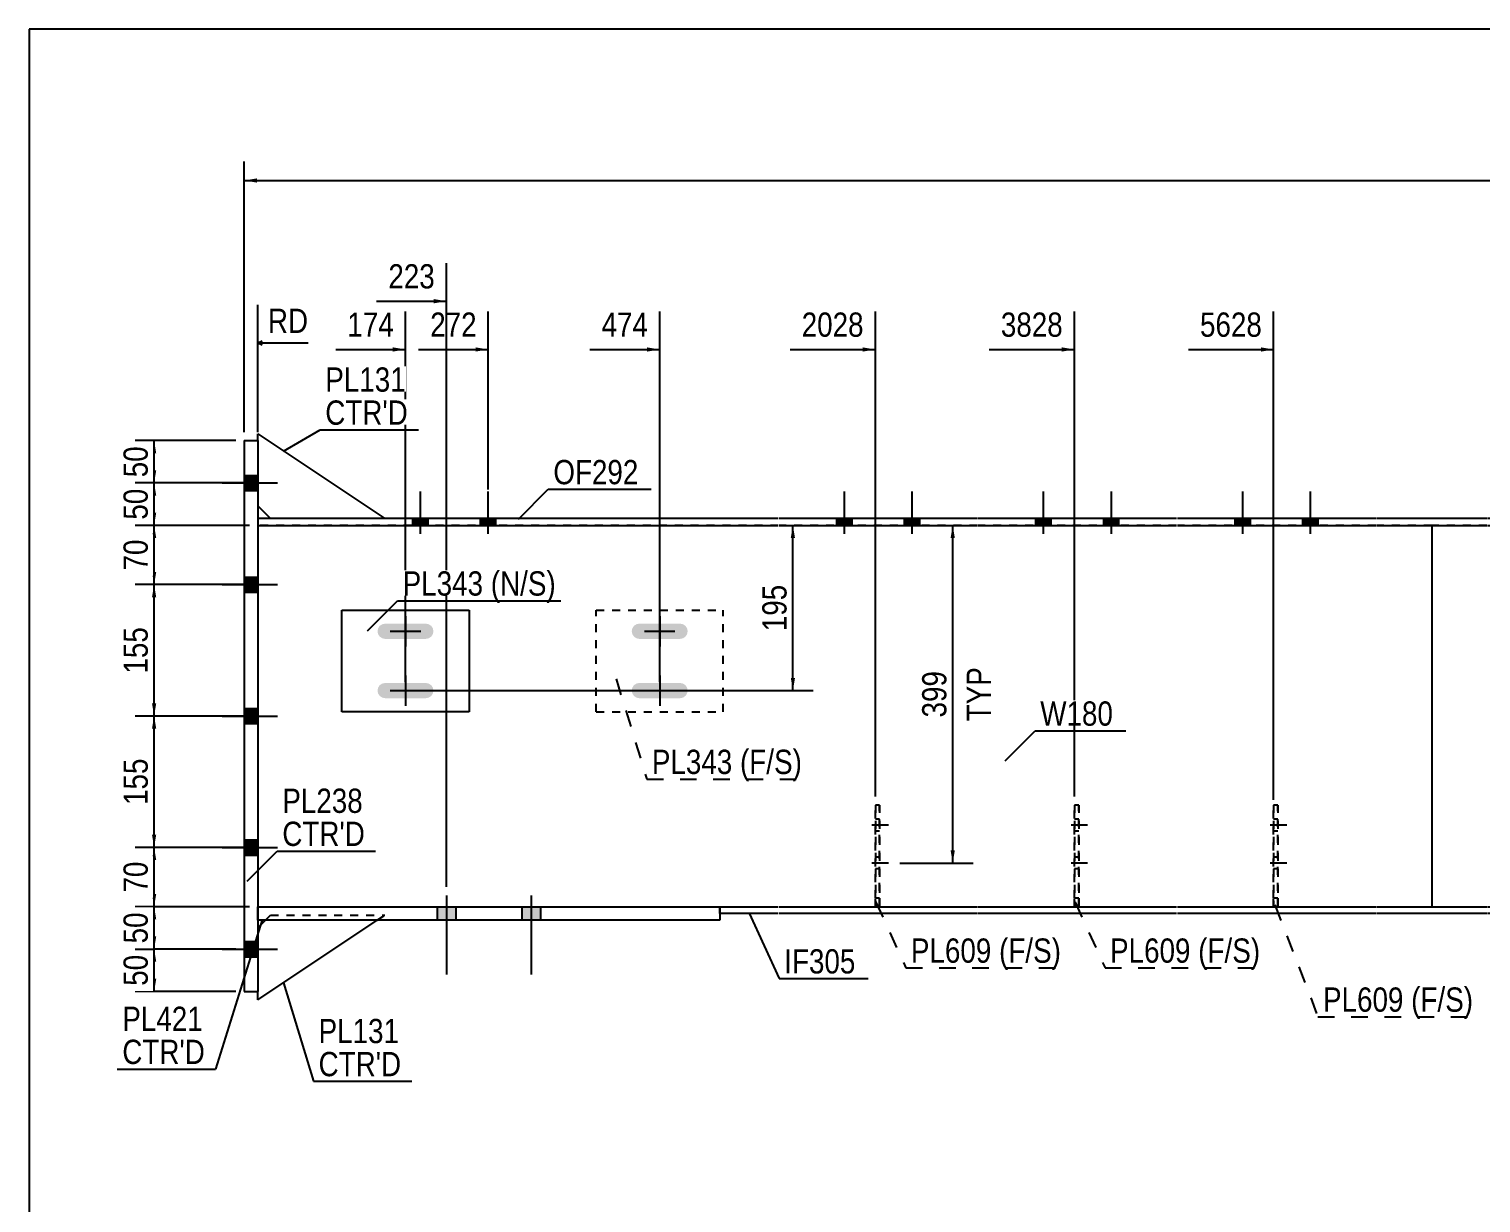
# Model space of a CAD drawing. Header units: millimetres. Extents: x 2 to 405, y 5 to 282.
# Drawn here: x 5 to 176.3, y 143.5 to 282 of the extents above; entities that cross this region are included whole.
import ezdxf

# ---------------------------------------------------------------- set-up
doc = ezdxf.new("R2010")
doc.units = ezdxf.units.MM
doc.linetypes.add('DXK_LINE_DOT1', pattern=[1.8814, 0.9407, -0.9407])
doc.linetypes.add('DXK_LINE_DOT2', pattern=[3.9198, 1.9599, -1.9599])
doc.styles.add('Arial Narrow', font='ARIALN.TTF', dxfattribs={"height": 0.2})

# ---------------------------------------------------------------- blocks, each defined once
blk = doc.blocks.new('Unknown-624480948-5281')
at = {"color": 5, "linetype": 'Continuous'}
for p, q in [((405, 282), (5, 282)), ((5, 282), (5, 5))]:
    blk.add_line(p, q, dxfattribs=at)
blk = doc.blocks.new('Part-624480948-3431 - 3414')
at = {"color": 7, "linetype": 'DXK_LINE_DOT1'}
for p, q in [((93.42, 223.44), (32, 223.44)), ((32, 223.44), (32, 178.44)), ((116.92, 223.44), (93.52, 223.44)), ((140.42, 223.44), (117.02, 223.44)), ((163.92, 223.44), (140.52, 223.44)), ((170.52, 223.44), (164.02, 223.44)), ((170.52, 223.44), (170.52, 178.44)), ((32, 178.44), (93.42, 178.44)), ((93.52, 178.44), (116.92, 178.44)), ((117.02, 178.44), (140.42, 178.44)), ((140.52, 178.44), (163.92, 178.44)), ((164.02, 178.44), (170.52, 178.44))]:
    blk.add_line(p, q, dxfattribs=at)
at = {"color": 2, "linetype": 'Continuous'}
blk.add_line((32.01, 178.44), (32, 178.44), dxfattribs=at)
blk = doc.blocks.new('Part-624480948-3433 - 3414')
at = {"color": 2, "linetype": 'Continuous'}
for p, q in [((86.51, 178.44), (93.42, 178.44)), ((93.52, 178.44), (116.92, 178.44)), ((117.02, 178.44), (140.42, 178.44)), ((140.52, 178.44), (163.92, 178.44)), ((164.02, 178.44), (177.02, 178.44)), ((177.12, 178.44), (186.78, 178.44)), ((93.42, 177.64), (86.51, 177.64)), ((116.92, 177.64), (93.52, 177.64)), ((140.42, 177.64), (117.02, 177.64)), ((163.92, 177.64), (140.52, 177.64)), ((177.02, 177.64), (164.02, 177.64)), ((186.78, 177.64), (177.12, 177.64))]:
    blk.add_line(p, q, dxfattribs=at)
at = {"color": 7, "linetype": 'DXK_LINE_DOT1'}
for p, q in [((86.51, 177.64), (86.51, 178.44)), ((186.78, 177.64), (186.78, 178.44))]:
    blk.add_line(p, q, dxfattribs=at)
blk = doc.blocks.new('Part-624480948-3436 - 3414')
at = {"color": 2, "linetype": 'Continuous'}
for p, q in [((93.42, 224.24), (32, 224.24)), ((32, 223.44), (93.42, 223.44)), ((116.92, 224.24), (93.52, 224.24)), ((93.52, 223.44), (116.92, 223.44)), ((140.42, 224.24), (117.02, 224.24)), ((117.02, 223.44), (140.42, 223.44)), ((163.92, 224.24), (140.52, 224.24)), ((140.52, 223.44), (163.92, 223.44)), ((177.02, 224.24), (164.02, 224.24)), ((164.02, 223.44), (177.02, 223.44)), ((193.97, 224.24), (177.12, 224.24)), ((177.12, 223.44), (193.97, 223.44)), ((193.97, 224.24), (193.97, 223.44))]:
    blk.add_line(p, q, dxfattribs=at)
at = {"color": 7, "linetype": 'DXK_LINE_DOT1'}
blk.add_line((32, 224.24), (32, 223.44), dxfattribs=at)
blk = doc.blocks.new('Bolt-624480948-7815 - 3414')
at = {"linetype": 'Continuous'}
for points in [[(50.29, 223.44), (52.09, 223.44), (52.09, 224.24), (50.29, 224.24)], [(50.29, 223.44), (52.09, 223.44), (52.09, 224.24), (50.29, 224.24)], [(58.29, 223.44), (60.09, 223.44), (60.09, 224.24), (58.29, 224.24)], [(58.29, 223.44), (60.09, 223.44), (60.09, 224.24), (58.29, 224.24)]]:
    blk.add_hatch(color=3, dxfattribs=at).paths.add_polyline_path(points)
at = {"color": 3, "linetype": 'Continuous'}
for p, q in [((51.19, 222.44), (51.19, 227.44)), ((51.19, 222.44), (51.19, 227.44)), ((59.19, 222.44), (59.19, 227.44)), ((59.19, 222.44), (59.19, 227.44)), ((50.29, 223.44), (50.29, 224.24)), ((50.29, 223.44), (50.29, 224.24)), ((52.09, 223.44), (52.09, 224.24)), ((52.09, 223.44), (52.09, 224.24)), ((58.29, 223.44), (58.29, 224.24)), ((58.29, 223.44), (58.29, 224.24)), ((60.09, 223.44), (60.09, 224.24)), ((60.09, 223.44), (60.09, 224.24))]:
    blk.add_line(p, q, dxfattribs=at)
blk = doc.blocks.new('Part-624480948-3442 - 3414')
at = {"color": 2, "linetype": 'Continuous'}
for p, q in [((30.4, 233.44), (32, 233.44)), ((30.4, 233.44), (30.4, 168.44)), ((32, 233.44), (32, 168.44)), ((30.4, 168.44), (32, 168.44))]:
    blk.add_line(p, q, dxfattribs=at)
blk = doc.blocks.new('Part-624480948-3445 - 3414')
at = {"color": 2, "linetype": 'Continuous'}
for p, q in [((32, 233.44), (32, 234.24)), ((32, 234.24), (47, 224.24)), ((32, 225.74), (33.5, 224.24))]:
    blk.add_line(p, q, dxfattribs=at)
at = {"color": 7, "linetype": 'DXK_LINE_DOT1'}
for p, q in [((32, 233.44), (32, 225.74)), ((47, 224.24), (33.5, 224.24))]:
    blk.add_line(p, q, dxfattribs=at)
blk = doc.blocks.new('Part-624480948-3447 - 3414')
at = {"color": 2, "linetype": 'Continuous'}
for p, q in [((32, 167.44), (46.1, 176.84)), ((32.9, 176.84), (32, 175.94)), ((32, 167.44), (32, 168.44))]:
    blk.add_line(p, q, dxfattribs=at)
at = {"color": 7, "linetype": 'DXK_LINE_DOT1'}
for p, q in [((32.9, 176.84), (33.5, 177.44)), ((33.5, 177.44), (47, 177.44)), ((46.1, 176.84), (47, 177.44)), ((32, 175.94), (32, 168.44))]:
    blk.add_line(p, q, dxfattribs=at)
blk = doc.blocks.new('Part-624480948-3450 - 3414')
at = {"color": 2, "linetype": 'Continuous'}
for p, q in [((32.01, 176.84), (32.01, 178.44)), ((32.01, 178.44), (86.51, 178.44)), ((86.51, 178.44), (86.51, 176.84)), ((86.51, 176.84), (32.01, 176.84))]:
    blk.add_line(p, q, dxfattribs=at)
blk = doc.blocks.new('Part-624480948-3451 - 3414')
at = {"color": 7, "linetype": 'DXK_LINE_DOT1'}
for p, q in [((71.92, 201.44), (71.92, 213.44)), ((71.92, 213.44), (86.92, 213.44)), ((86.92, 201.44), (86.92, 213.44)), ((71.92, 201.44), (86.92, 201.44))]:
    blk.add_line(p, q, dxfattribs=at)
blk = doc.blocks.new('Part-624480948-3453 - 3414')
at = {"color": 2, "linetype": 'Continuous'}
for p, q in [((41.92, 213.44), (56.92, 213.44)), ((41.92, 201.44), (41.92, 213.44)), ((56.92, 213.44), (56.92, 201.44)), ((56.92, 201.44), (41.92, 201.44))]:
    blk.add_line(p, q, dxfattribs=at)
blk = doc.blocks.new('Part-624480948-3456 - 3414')
at = {"color": 2, "linetype": 'Continuous'}
blk.add_line((170.52, 223.44), (170.52, 178.44), dxfattribs=at)
at = {"color": 7, "linetype": 'DXK_LINE_DOT1'}
for p, q in [((177.02, 223.44), (170.52, 223.44)), ((170.52, 178.44), (177.02, 178.44))]:
    blk.add_line(p, q, dxfattribs=at)
blk = doc.blocks.new('Bolt-624480948-3457 - 3414')
at = {"linetype": 'Continuous'}
for points in [[(82.65, 210.6), (82.72, 210.94), (82.65, 211.29), (82.46, 211.58), (82.17, 211.77), (81.82, 211.84), (77.02, 211.84), (76.68, 211.77), (76.38, 211.58), (76.19, 211.29), (76.12, 210.94), (76.19, 210.6), (76.38, 210.31), (76.68, 210.11), (77.02, 210.04), (81.82, 210.04), (82.17, 210.11), (82.46, 210.31)], [(82.65, 203.6), (82.72, 203.94), (82.65, 204.29), (82.46, 204.58), (82.17, 204.77), (81.82, 204.84), (77.02, 204.84), (76.68, 204.77), (76.38, 204.58), (76.19, 204.29), (76.12, 203.94), (76.19, 203.6), (76.38, 203.31), (76.68, 203.11), (77.02, 203.04), (81.82, 203.04), (82.17, 203.11), (82.46, 203.31)]]:
    blk.add_hatch(color=3, dxfattribs=at).paths.add_polyline_path(points)
at = {"color": 3, "linetype": 'Continuous'}
for p, q in [((79.42, 212.74), (79.42, 209.14)), ((77.62, 210.94), (81.22, 210.94)), ((79.42, 205.74), (79.42, 202.14)), ((77.62, 203.94), (81.22, 203.94))]:
    blk.add_line(p, q, dxfattribs=at)
blk = doc.blocks.new('Bolt-624480948-3459 - 3414')
at = {"linetype": 'Continuous'}
for points in [[(52.65, 210.6), (52.72, 210.94), (52.65, 211.29), (52.46, 211.58), (52.16, 211.77), (51.82, 211.84), (47.02, 211.84), (46.68, 211.77), (46.38, 211.58), (46.19, 211.29), (46.12, 210.94), (46.19, 210.6), (46.38, 210.31), (46.68, 210.11), (47.02, 210.04), (51.82, 210.04), (52.16, 210.11), (52.46, 210.31)], [(52.65, 203.6), (52.72, 203.94), (52.65, 204.29), (52.46, 204.58), (52.16, 204.77), (51.82, 204.84), (47.02, 204.84), (46.68, 204.77), (46.38, 204.58), (46.19, 204.29), (46.12, 203.94), (46.19, 203.6), (46.38, 203.31), (46.68, 203.11), (47.02, 203.04), (51.82, 203.04), (52.16, 203.11), (52.46, 203.31)]]:
    blk.add_hatch(color=3, dxfattribs=at).paths.add_polyline_path(points)
at = {"color": 3, "linetype": 'Continuous'}
for p, q in [((49.42, 212.74), (49.42, 209.14)), ((47.62, 210.94), (51.22, 210.94)), ((49.42, 205.74), (49.42, 202.14)), ((47.62, 203.94), (51.22, 203.94))]:
    blk.add_line(p, q, dxfattribs=at)
blk = doc.blocks.new('Bolt-624480948-3481 - 3414')
at = {"linetype": 'Continuous'}
for points in [[(30.4, 229.34), (30.4, 227.54), (32, 227.54), (32, 229.34)], [(30.4, 229.34), (30.4, 227.54), (32, 227.54), (32, 229.34)], [(30.4, 217.34), (30.4, 215.54), (32, 215.54), (32, 217.34)], [(30.4, 217.34), (30.4, 215.54), (32, 215.54), (32, 217.34)], [(30.4, 201.84), (30.4, 200.04), (32, 200.04), (32, 201.84)], [(30.4, 201.84), (30.4, 200.04), (32, 200.04), (32, 201.84)], [(30.4, 186.34), (30.4, 184.54), (32, 184.54), (32, 186.34)], [(30.4, 186.34), (30.4, 184.54), (32, 184.54), (32, 186.34)], [(30.4, 174.34), (30.4, 172.54), (32, 172.54), (32, 174.34)], [(30.4, 174.34), (30.4, 172.54), (32, 172.54), (32, 174.34)]]:
    blk.add_hatch(color=3, dxfattribs=at).paths.add_polyline_path(points)
at = {"color": 3, "linetype": 'Continuous'}
for p, q in [((27.8, 228.44), (34.3, 228.44)), ((27.8, 228.44), (34.3, 228.44)), ((30.4, 229.34), (32, 229.34)), ((30.4, 229.34), (32, 229.34)), ((30.4, 227.54), (32, 227.54)), ((30.4, 227.54), (32, 227.54)), ((27.8, 216.44), (34.3, 216.44)), ((27.8, 216.44), (34.3, 216.44)), ((30.4, 217.34), (32, 217.34)), ((30.4, 217.34), (32, 217.34)), ((30.4, 215.54), (32, 215.54)), ((30.4, 215.54), (32, 215.54)), ((27.8, 200.94), (34.3, 200.94)), ((27.8, 200.94), (34.3, 200.94)), ((30.4, 201.84), (32, 201.84)), ((30.4, 201.84), (32, 201.84)), ((30.4, 200.04), (32, 200.04)), ((30.4, 200.04), (32, 200.04)), ((27.8, 185.44), (34.3, 185.44)), ((27.8, 185.44), (34.3, 185.44)), ((30.4, 186.34), (32, 186.34)), ((30.4, 186.34), (32, 186.34)), ((30.4, 184.54), (32, 184.54)), ((30.4, 184.54), (32, 184.54)), ((27.8, 173.44), (34.3, 173.44)), ((27.8, 173.44), (34.3, 173.44)), ((30.4, 174.34), (32, 174.34)), ((30.4, 174.34), (32, 174.34)), ((30.4, 172.54), (32, 172.54)), ((30.4, 172.54), (32, 172.54))]:
    blk.add_line(p, q, dxfattribs=at)
blk = doc.blocks.new('Part-624480948-7804 - 3414')
at = {"color": 7, "linetype": 'DXK_LINE_DOT1'}
for p, q in [((128.87, 190.44), (128.37, 190.44)), ((128.37, 190.44), (128.37, 178.44)), ((128.87, 190.44), (128.37, 190.44)), ((128.37, 190.44), (128.37, 190.44)), ((128.37, 179.44), (128.37, 190.44)), ((128.87, 178.44), (128.87, 190.44)), ((128.87, 190.44), (128.87, 190.44)), ((128.87, 190.44), (128.87, 179.44)), ((128.87, 179.44), (128.37, 179.44)), ((128.37, 178.44), (128.37, 179.44)), ((128.87, 178.44), (128.37, 178.44)), ((128.87, 178.44), (128.37, 178.44)), ((128.37, 178.44), (128.37, 178.44)), ((128.87, 179.44), (128.87, 178.44)), ((128.87, 178.44), (128.87, 178.44))]:
    blk.add_line(p, q, dxfattribs=at)
blk = doc.blocks.new('Bolt-624480948-3485 - 3414')
at = {"linetype": 'Continuous'}
for points in [[(55.36, 178.44), (53.16, 178.44), (53.16, 176.84), (55.36, 176.84)], [(55.36, 178.44), (53.16, 178.44), (53.16, 176.84), (55.36, 176.84)], [(55.36, 178.44), (53.16, 178.44), (53.16, 176.84), (55.36, 176.84)], [(55.36, 178.44), (53.16, 178.44), (53.16, 176.84), (55.36, 176.84)], [(65.36, 178.44), (63.16, 178.44), (63.16, 176.84), (65.36, 176.84)], [(65.36, 178.44), (63.16, 178.44), (63.16, 176.84), (65.36, 176.84)], [(65.36, 178.44), (63.16, 178.44), (63.16, 176.84), (65.36, 176.84)], [(65.36, 178.44), (63.16, 178.44), (63.16, 176.84), (65.36, 176.84)]]:
    blk.add_hatch(color=3, dxfattribs=at).paths.add_polyline_path(points)
at = {"color": 3, "linetype": 'Continuous'}
for p, q in [((53.16, 178.44), (53.16, 176.84)), ((53.16, 178.44), (53.16, 176.84)), ((53.16, 178.44), (53.16, 176.84)), ((53.16, 178.44), (53.16, 176.84)), ((54.26, 179.78), (54.26, 170.44)), ((54.26, 179.78), (54.26, 170.44)), ((54.26, 179.78), (54.26, 170.44)), ((54.26, 179.78), (54.26, 170.44)), ((55.36, 178.44), (55.36, 176.84)), ((55.36, 178.44), (55.36, 176.84)), ((55.36, 178.44), (55.36, 176.84)), ((55.36, 178.44), (55.36, 176.84)), ((63.16, 178.44), (63.16, 176.84)), ((63.16, 178.44), (63.16, 176.84)), ((63.16, 178.44), (63.16, 176.84)), ((63.16, 178.44), (63.16, 176.84)), ((64.26, 179.78), (64.26, 170.44)), ((64.26, 179.78), (64.26, 170.44)), ((64.26, 179.78), (64.26, 170.44)), ((64.26, 179.78), (64.26, 170.44)), ((65.36, 178.44), (65.36, 176.84)), ((65.36, 178.44), (65.36, 176.84)), ((65.36, 178.44), (65.36, 176.84)), ((65.36, 178.44), (65.36, 176.84))]:
    blk.add_line(p, q, dxfattribs=at)
blk = doc.blocks.new('Part-624480948-7806 - 3414')
at = {"color": 7, "linetype": 'DXK_LINE_DOT1'}
for p, q in [((105.37, 190.44), (104.87, 190.44)), ((104.87, 190.44), (104.87, 178.44)), ((105.37, 190.44), (104.87, 190.44)), ((104.87, 190.44), (104.87, 190.44)), ((104.87, 179.44), (104.87, 190.44)), ((105.37, 178.44), (105.37, 190.44)), ((105.37, 190.44), (105.37, 190.44)), ((105.37, 190.44), (105.37, 179.44)), ((105.37, 179.44), (104.87, 179.44)), ((104.87, 178.44), (104.87, 179.44)), ((105.37, 178.44), (104.87, 178.44)), ((105.37, 178.44), (104.87, 178.44)), ((104.87, 178.44), (104.87, 178.44)), ((105.37, 179.44), (105.37, 178.44)), ((105.37, 178.44), (105.37, 178.44))]:
    blk.add_line(p, q, dxfattribs=at)
blk = doc.blocks.new('Part-624480948-7801 - 3414')
at = {"color": 7, "linetype": 'DXK_LINE_DOT1'}
for p, q in [((152.37, 190.44), (151.87, 190.44)), ((151.87, 190.44), (151.87, 178.44)), ((152.37, 190.44), (151.87, 190.44)), ((151.87, 190.44), (151.87, 190.44)), ((151.87, 179.44), (151.87, 190.44)), ((152.37, 178.44), (152.37, 190.44)), ((152.37, 190.44), (152.37, 190.44)), ((152.37, 190.44), (152.37, 179.44)), ((152.37, 179.44), (151.87, 179.44)), ((151.87, 178.44), (151.87, 179.44)), ((152.37, 178.44), (151.87, 178.44)), ((152.37, 178.44), (151.87, 178.44)), ((151.87, 178.44), (151.87, 178.44)), ((152.37, 179.44), (152.37, 178.44)), ((152.37, 178.44), (152.37, 178.44))]:
    blk.add_line(p, q, dxfattribs=at)
blk = doc.blocks.new('Bolt-624480948-7814 - 3414')
at = {"linetype": 'Continuous'}
for points in [[(147.32, 223.44), (149.12, 223.44), (149.12, 224.24), (147.32, 224.24)], [(147.32, 223.44), (149.12, 223.44), (149.12, 224.24), (147.32, 224.24)], [(155.32, 223.44), (157.12, 223.44), (157.12, 224.24), (155.32, 224.24)], [(155.32, 223.44), (157.12, 223.44), (157.12, 224.24), (155.32, 224.24)]]:
    blk.add_hatch(color=3, dxfattribs=at).paths.add_polyline_path(points)
at = {"color": 3, "linetype": 'Continuous'}
for p, q in [((148.22, 222.44), (148.22, 227.44)), ((148.22, 222.44), (148.22, 227.44)), ((156.22, 222.44), (156.22, 227.44)), ((156.22, 222.44), (156.22, 227.44)), ((147.32, 223.44), (147.32, 224.24)), ((147.32, 223.44), (147.32, 224.24)), ((149.12, 223.44), (149.12, 224.24)), ((149.12, 223.44), (149.12, 224.24)), ((155.32, 223.44), (155.32, 224.24)), ((155.32, 223.44), (155.32, 224.24)), ((157.12, 223.44), (157.12, 224.24)), ((157.12, 223.44), (157.12, 224.24))]:
    blk.add_line(p, q, dxfattribs=at)
blk = doc.blocks.new('Bolt-624480948-7816 - 3414')
at = {"linetype": 'Continuous'}
for points in [[(100.32, 223.44), (102.12, 223.44), (102.12, 224.24), (100.32, 224.24)], [(100.32, 223.44), (102.12, 223.44), (102.12, 224.24), (100.32, 224.24)], [(108.32, 223.44), (110.12, 223.44), (110.12, 224.24), (108.32, 224.24)], [(108.32, 223.44), (110.12, 223.44), (110.12, 224.24), (108.32, 224.24)]]:
    blk.add_hatch(color=3, dxfattribs=at).paths.add_polyline_path(points)
at = {"color": 3, "linetype": 'Continuous'}
for p, q in [((101.22, 222.44), (101.22, 227.44)), ((101.22, 222.44), (101.22, 227.44)), ((109.22, 222.44), (109.22, 227.44)), ((109.22, 222.44), (109.22, 227.44)), ((100.32, 223.44), (100.32, 224.24)), ((100.32, 223.44), (100.32, 224.24)), ((102.12, 223.44), (102.12, 224.24)), ((102.12, 223.44), (102.12, 224.24)), ((108.32, 223.44), (108.32, 224.24)), ((108.32, 223.44), (108.32, 224.24)), ((110.12, 223.44), (110.12, 224.24)), ((110.12, 223.44), (110.12, 224.24))]:
    blk.add_line(p, q, dxfattribs=at)
blk = doc.blocks.new('Bolt-624480948-7817 - 3414')
at = {"linetype": 'Continuous'}
for points in [[(123.82, 223.44), (125.62, 223.44), (125.62, 224.24), (123.82, 224.24)], [(123.82, 223.44), (125.62, 223.44), (125.62, 224.24), (123.82, 224.24)], [(131.82, 223.44), (133.62, 223.44), (133.62, 224.24), (131.82, 224.24)], [(131.82, 223.44), (133.62, 223.44), (133.62, 224.24), (131.82, 224.24)]]:
    blk.add_hatch(color=3, dxfattribs=at).paths.add_polyline_path(points)
at = {"color": 3, "linetype": 'Continuous'}
for p, q in [((124.72, 222.44), (124.72, 227.44)), ((124.72, 222.44), (124.72, 227.44)), ((132.72, 222.44), (132.72, 227.44)), ((132.72, 222.44), (132.72, 227.44)), ((123.82, 223.44), (123.82, 224.24)), ((123.82, 223.44), (123.82, 224.24)), ((125.62, 223.44), (125.62, 224.24)), ((125.62, 223.44), (125.62, 224.24)), ((131.82, 223.44), (131.82, 224.24)), ((131.82, 223.44), (131.82, 224.24)), ((133.62, 223.44), (133.62, 224.24)), ((133.62, 223.44), (133.62, 224.24))]:
    blk.add_line(p, q, dxfattribs=at)
blk = doc.blocks.new('Bolt-624480948-7856 - 3414')
at = {"color": 3, "linetype": 'DXK_LINE_DOT2'}
for p, q in [((153.42, 183.59), (149.62, 183.59)), ((152.37, 184.29), (151.87, 184.29)), ((152.37, 182.89), (151.87, 182.89))]:
    blk.add_line(p, q, dxfattribs=at)
blk = doc.blocks.new('Bolt-624480948-7857 - 3414')
at = {"color": 3, "linetype": 'DXK_LINE_DOT2'}
for p, q in [((152.37, 188.76), (151.87, 188.76)), ((153.42, 188.06), (149.62, 188.06)), ((152.37, 187.36), (151.87, 187.36))]:
    blk.add_line(p, q, dxfattribs=at)
blk = doc.blocks.new('Bolt-624480948-7862 - 3414')
at = {"color": 3, "linetype": 'DXK_LINE_DOT2'}
for p, q in [((129.92, 183.59), (126.12, 183.59)), ((128.87, 184.29), (128.37, 184.29)), ((128.87, 182.89), (128.37, 182.89))]:
    blk.add_line(p, q, dxfattribs=at)
blk = doc.blocks.new('Bolt-624480948-7863 - 3414')
at = {"color": 3, "linetype": 'DXK_LINE_DOT2'}
for p, q in [((128.87, 188.76), (128.37, 188.76)), ((129.92, 188.06), (126.12, 188.06)), ((128.87, 187.36), (128.37, 187.36))]:
    blk.add_line(p, q, dxfattribs=at)
blk = doc.blocks.new('Bolt-624480948-7866 - 3414')
at = {"color": 3, "linetype": 'DXK_LINE_DOT2'}
for p, q in [((106.42, 183.59), (102.62, 183.59)), ((105.37, 184.29), (104.87, 184.29)), ((105.37, 182.89), (104.87, 182.89))]:
    blk.add_line(p, q, dxfattribs=at)
blk = doc.blocks.new('Bolt-624480948-7867 - 3414')
at = {"color": 3, "linetype": 'DXK_LINE_DOT2'}
for p, q in [((105.37, 188.76), (104.87, 188.76)), ((106.42, 188.06), (102.62, 188.06)), ((105.37, 187.36), (104.87, 187.36))]:
    blk.add_line(p, q, dxfattribs=at)
blk = doc.blocks.new('StraightDimension-624480948-6539 - 3414')
at = {"linetype": 'Continuous'}
for points in [[(19.51, 214.94), (19.76, 216.44), (20.01, 214.94)], [(20.01, 202.44), (19.76, 200.94), (19.51, 202.44)]]:
    blk.add_hatch(color=7, dxfattribs=at).paths.add_polyline_path(points)
at = {"color": 7, "linetype": 'Continuous'}
for p, q in [((31.26, 216.44), (17.51, 216.44)), ((19.76, 200.94), (19.76, 216.44)), ((31.26, 200.94), (17.51, 200.94))]:
    blk.add_line(p, q, dxfattribs=at)
at = {"color": 0}
blk.add_wipeout([(19.61, 212.03), (15.41, 212.03), (15.41, 205.35), (19.61, 205.35)], dxfattribs=at)
at = {"color": 3, "style": 'Arial Narrow'}
blk.add_text('155', height=2.863, rotation=90.0002, dxfattribs=at).set_placement((19.01, 205.95))
blk = doc.blocks.new('StraightDimension-624480948-6673 - 3414')
at = {"linetype": 'Continuous'}
blk.add_hatch(color=7, dxfattribs=at).paths.add_polyline_path([(31.9, 263.88), (30.4, 264.13), (31.9, 264.38)])
at = {"color": 7, "linetype": 'Continuous'}
for p, q in [((30.4, 234.44), (30.4, 266.38)), ((30.4, 264.13), (382.74, 264.13))]:
    blk.add_line(p, q, dxfattribs=at)
blk = doc.blocks.new('StraightDimension-624480948-10862 - 3414')
at = {"linetype": 'Continuous'}
blk.add_hatch(color=7, dxfattribs=at).paths.add_polyline_path([(57.69, 244.44), (59.19, 244.19), (57.69, 243.94)])
at = {"color": 7, "linetype": 'Continuous'}
for p, q in [((59.19, 227.67), (59.19, 248.69)), ((50.96, 244.19), (59.19, 244.19))]:
    blk.add_line(p, q, dxfattribs=at)
at = {"color": 0}
blk.add_wipeout([(58.42, 245.09), (58.42, 249.29), (51.74, 249.29), (51.74, 245.09)], dxfattribs=at)
at = {"color": 3, "style": 'Arial Narrow'}
blk.add_text('272', height=2.863, dxfattribs=at).set_placement((52.34, 245.69))
blk = doc.blocks.new('StraightDimension-624480948-6543 - 3414')
at = {"linetype": 'Continuous'}
for points in [[(19.51, 171.94), (19.76, 173.44), (20.01, 171.94)], [(20.01, 169.94), (19.76, 168.44), (19.51, 169.94)]]:
    blk.add_hatch(color=7, dxfattribs=at).paths.add_polyline_path(points)
at = {"color": 7, "linetype": 'Continuous'}
for p, q in [((29.4, 173.44), (17.51, 173.44)), ((19.76, 168.44), (19.76, 173.44)), ((29.4, 168.44), (17.51, 168.44))]:
    blk.add_line(p, q, dxfattribs=at)
at = {"color": 0}
blk.add_wipeout([(19.61, 173.37), (15.41, 173.37), (15.41, 168.51), (19.61, 168.51)], dxfattribs=at)
at = {"color": 3, "style": 'Arial Narrow'}
blk.add_text('50', height=2.863, rotation=90.0002, dxfattribs=at).set_placement((19.01, 169.11))
blk = doc.blocks.new('StraightDimension-624480948-6536 - 3414')
at = {"linetype": 'Continuous'}
for points in [[(19.51, 231.94), (19.76, 233.44), (20.01, 231.94)], [(20.01, 229.94), (19.76, 228.44), (19.51, 229.94)]]:
    blk.add_hatch(color=7, dxfattribs=at).paths.add_polyline_path(points)
at = {"color": 7, "linetype": 'Continuous'}
for p, q in [((29.4, 233.44), (17.51, 233.44)), ((19.76, 228.44), (19.76, 233.44)), ((31, 228.44), (17.51, 228.44))]:
    blk.add_line(p, q, dxfattribs=at)
at = {"color": 0}
blk.add_wipeout([(19.61, 233.37), (15.41, 233.37), (15.41, 228.51), (19.61, 228.51)], dxfattribs=at)
at = {"color": 3, "style": 'Arial Narrow'}
blk.add_text('50', height=2.863, rotation=90.0002, dxfattribs=at).set_placement((19.01, 229.11))
blk = doc.blocks.new('StraightDimension-624480948-6537 - 3414')
at = {"linetype": 'Continuous'}
for points in [[(19.51, 226.94), (19.76, 228.44), (20.01, 226.94)], [(20.01, 224.94), (19.76, 223.44), (19.51, 224.94)]]:
    blk.add_hatch(color=7, dxfattribs=at).paths.add_polyline_path(points)
at = {"color": 7, "linetype": 'Continuous'}
for p, q in [((31, 228.44), (17.51, 228.44)), ((19.76, 223.44), (19.76, 228.44)), ((31, 223.44), (17.51, 223.44))]:
    blk.add_line(p, q, dxfattribs=at)
at = {"color": 0}
blk.add_wipeout([(19.61, 228.37), (15.41, 228.37), (15.41, 223.51), (19.61, 223.51)], dxfattribs=at)
at = {"color": 3, "style": 'Arial Narrow'}
blk.add_text('50', height=2.863, rotation=90.0002, dxfattribs=at).set_placement((19.01, 224.11))
blk = doc.blocks.new('StraightDimension-624480948-6538 - 3414')
at = {"linetype": 'Continuous'}
for points in [[(19.51, 221.94), (19.76, 223.44), (20.01, 221.94)], [(20.01, 217.94), (19.76, 216.44), (19.51, 217.94)]]:
    blk.add_hatch(color=7, dxfattribs=at).paths.add_polyline_path(points)
at = {"color": 7, "linetype": 'Continuous'}
for p, q in [((31, 223.44), (17.51, 223.44)), ((19.76, 216.44), (19.76, 223.44)), ((31.26, 216.44), (17.51, 216.44))]:
    blk.add_line(p, q, dxfattribs=at)
at = {"color": 0}
blk.add_wipeout([(19.61, 222.37), (15.41, 222.37), (15.41, 217.51), (19.61, 217.51)], dxfattribs=at)
at = {"color": 3, "style": 'Arial Narrow'}
blk.add_text('70', height=2.863, rotation=90.0002, dxfattribs=at).set_placement((19.01, 218.11))
blk = doc.blocks.new('StraightDimension-624480948-6540 - 3414')
at = {"linetype": 'Continuous'}
for points in [[(19.51, 199.44), (19.76, 200.94), (20.01, 199.44)], [(20.01, 186.94), (19.76, 185.44), (19.51, 186.94)]]:
    blk.add_hatch(color=7, dxfattribs=at).paths.add_polyline_path(points)
at = {"color": 7, "linetype": 'Continuous'}
for p, q in [((31.26, 200.94), (17.51, 200.94)), ((19.76, 185.44), (19.76, 200.94)), ((31.26, 185.44), (17.51, 185.44))]:
    blk.add_line(p, q, dxfattribs=at)
at = {"color": 0}
blk.add_wipeout([(19.61, 196.53), (15.41, 196.53), (15.41, 189.85), (19.61, 189.85)], dxfattribs=at)
at = {"color": 3, "style": 'Arial Narrow'}
blk.add_text('155', height=2.863, rotation=90.0002, dxfattribs=at).set_placement((19.01, 190.45))
blk = doc.blocks.new('StraightDimension-624480948-6541 - 3414')
at = {"linetype": 'Continuous'}
for points in [[(19.51, 183.94), (19.76, 185.44), (20.01, 183.94)], [(20.01, 179.94), (19.76, 178.44), (19.51, 179.94)]]:
    blk.add_hatch(color=7, dxfattribs=at).paths.add_polyline_path(points)
at = {"color": 7, "linetype": 'Continuous'}
for p, q in [((31.26, 185.44), (17.51, 185.44)), ((19.76, 178.44), (19.76, 185.44)), ((31.01, 178.44), (17.51, 178.44))]:
    blk.add_line(p, q, dxfattribs=at)
at = {"color": 0}
blk.add_wipeout([(19.61, 184.37), (15.41, 184.37), (15.41, 179.51), (19.61, 179.51)], dxfattribs=at)
at = {"color": 3, "style": 'Arial Narrow'}
blk.add_text('70', height=2.863, rotation=90.0002, dxfattribs=at).set_placement((19.01, 180.11))
blk = doc.blocks.new('StraightDimension-624480948-6542 - 3414')
at = {"linetype": 'Continuous'}
for points in [[(19.51, 176.94), (19.76, 178.44), (20.01, 176.94)], [(20.01, 174.94), (19.76, 173.44), (19.51, 174.94)]]:
    blk.add_hatch(color=7, dxfattribs=at).paths.add_polyline_path(points)
at = {"color": 7, "linetype": 'Continuous'}
for p, q in [((31.01, 178.44), (17.51, 178.44)), ((19.76, 173.44), (19.76, 178.44)), ((29.4, 173.44), (17.51, 173.44))]:
    blk.add_line(p, q, dxfattribs=at)
at = {"color": 0}
blk.add_wipeout([(19.61, 178.37), (15.41, 178.37), (15.41, 173.51), (19.61, 173.51)], dxfattribs=at)
at = {"color": 3, "style": 'Arial Narrow'}
blk.add_text('50', height=2.863, rotation=90.0002, dxfattribs=at).set_placement((19.01, 174.11))
blk = doc.blocks.new('StraightDimension-624480948-8910 - 3414')
at = {"linetype": 'Continuous'}
for points in [[(94.89, 221.94), (95.14, 223.44), (95.39, 221.94)], [(95.39, 205.44), (95.14, 203.94), (94.89, 205.44)]]:
    blk.add_hatch(color=7, dxfattribs=at).paths.add_polyline_path(points)
at = {"color": 7, "linetype": 'Continuous'}
for p, q in [((95.14, 203.94), (95.14, 223.44)), ((95.14, 223.44), (95.14, 223.44)), ((50.42, 203.94), (97.54, 203.94))]:
    blk.add_line(p, q, dxfattribs=at)
at = {"color": 0}
blk.add_wipeout([(94.99, 217.03), (90.79, 217.03), (90.79, 210.35), (94.99, 210.35)], dxfattribs=at)
at = {"color": 3, "style": 'Arial Narrow'}
blk.add_text('195', height=2.863, rotation=90.0002, dxfattribs=at).set_placement((94.39, 210.95))
blk = doc.blocks.new('StraightDimension-624480948-10858 - 3414')
at = {"linetype": 'Continuous'}
blk.add_hatch(color=7, dxfattribs=at).paths.add_polyline_path([(150.37, 244.44), (151.87, 244.19), (150.37, 243.94)])
at = {"color": 7, "linetype": 'Continuous'}
for p, q in [((151.87, 191.07), (151.87, 248.69)), ((141.81, 244.19), (151.87, 244.19))]:
    blk.add_line(p, q, dxfattribs=at)
at = {"color": 0}
blk.add_wipeout([(151.09, 245.09), (151.09, 249.29), (142.58, 249.29), (142.58, 245.09)], dxfattribs=at)
at = {"color": 3, "style": 'Arial Narrow'}
blk.add_text('5628', height=2.863, dxfattribs=at).set_placement((143.18, 245.69))
blk = doc.blocks.new('StraightDimension-624480948-10859 - 3414')
at = {"linetype": 'Continuous'}
blk.add_hatch(color=7, dxfattribs=at).paths.add_polyline_path([(126.87, 244.44), (128.37, 244.19), (126.87, 243.94)])
at = {"color": 7, "linetype": 'Continuous'}
for p, q in [((128.37, 191.44), (128.37, 248.69)), ((118.31, 244.19), (128.37, 244.19))]:
    blk.add_line(p, q, dxfattribs=at)
at = {"color": 0}
blk.add_wipeout([(127.59, 245.09), (127.59, 249.29), (119.08, 249.29), (119.08, 245.09)], dxfattribs=at)
at = {"color": 3, "style": 'Arial Narrow'}
blk.add_text('3828', height=2.863, dxfattribs=at).set_placement((119.68, 245.69))
blk = doc.blocks.new('StraightDimension-624480948-10860 - 3414')
at = {"linetype": 'Continuous'}
blk.add_hatch(color=7, dxfattribs=at).paths.add_polyline_path([(103.37, 244.44), (104.87, 244.19), (103.37, 243.94)])
at = {"color": 7, "linetype": 'Continuous'}
for p, q in [((104.87, 191.44), (104.87, 248.69)), ((94.81, 244.19), (104.87, 244.19))]:
    blk.add_line(p, q, dxfattribs=at)
at = {"color": 0}
blk.add_wipeout([(104.09, 245.09), (104.09, 249.29), (95.58, 249.29), (95.58, 245.09)], dxfattribs=at)
at = {"color": 3, "style": 'Arial Narrow'}
blk.add_text('2028', height=2.863, dxfattribs=at).set_placement((96.18, 245.69))
blk = doc.blocks.new('StraightDimension-624480948-10861 - 3414')
at = {"linetype": 'Continuous'}
blk.add_hatch(color=7, dxfattribs=at).paths.add_polyline_path([(77.92, 244.44), (79.42, 244.19), (77.92, 243.94)])
at = {"color": 7, "linetype": 'Continuous'}
for p, q in [((79.42, 204.94), (79.42, 248.69)), ((71.19, 244.19), (79.42, 244.19))]:
    blk.add_line(p, q, dxfattribs=at)
at = {"color": 0}
blk.add_wipeout([(78.65, 245.09), (78.65, 249.29), (71.96, 249.29), (71.96, 245.09)], dxfattribs=at)
at = {"color": 3, "style": 'Arial Narrow'}
blk.add_text('474', height=2.863, dxfattribs=at).set_placement((72.56, 245.69))
blk = doc.blocks.new('StraightDimension-624480948-10863 - 3414')
at = {"linetype": 'Continuous'}
blk.add_hatch(color=7, dxfattribs=at).paths.add_polyline_path([(52.76, 250.14), (54.26, 249.89), (52.76, 249.64)])
at = {"color": 7, "linetype": 'Continuous'}
for p, q in [((54.26, 180.78), (54.26, 254.39)), ((46.02, 249.89), (54.26, 249.89))]:
    blk.add_line(p, q, dxfattribs=at)
at = {"color": 0}
blk.add_wipeout([(53.48, 250.79), (53.48, 254.99), (46.8, 254.99), (46.8, 250.79)], dxfattribs=at)
at = {"color": 3, "style": 'Arial Narrow'}
blk.add_text('223', height=2.863, dxfattribs=at).set_placement((47.4, 251.39))
blk = doc.blocks.new('StraightDimension-624480948-10864 - 3414')
at = {"linetype": 'Continuous'}
blk.add_hatch(color=7, dxfattribs=at).paths.add_polyline_path([(47.92, 244.44), (49.42, 244.19), (47.92, 243.94)])
at = {"color": 7, "linetype": 'Continuous'}
for p, q in [((49.42, 204.94), (49.42, 248.69)), ((41.19, 244.19), (49.42, 244.19))]:
    blk.add_line(p, q, dxfattribs=at)
at = {"color": 0, "linetype": 'Continuous'}
blk.add_wipeout([(38.53, 245.54), (38.53, 249.74), (32.59, 249.74), (32.59, 245.54)], dxfattribs=at)
at = {"color": 7, "linetype": 'Continuous'}
for p, q in [((32, 234.44), (32, 249.44)), ((32.5, 245.19), (32, 244.94)), ((32.5, 244.69), (32, 244.94)), ((37.93, 244.94), (32, 244.94))]:
    blk.add_line(p, q, dxfattribs=at)
at = {"color": 3, "linetype": 'Continuous', "style": 'Arial Narrow'}
blk.add_text('RD', height=2.863, dxfattribs=at).set_placement((33.19, 246.14))
at = {"color": 0}
blk.add_wipeout([(48.65, 245.09), (48.65, 249.29), (41.96, 249.29), (41.96, 245.09)], dxfattribs=at)
at = {"color": 3, "style": 'Arial Narrow'}
blk.add_text('174', height=2.863, dxfattribs=at).set_placement((42.56, 245.69))
blk = doc.blocks.new('StraightDimension-624480948-11049 - 3414')
at = {"linetype": 'Continuous'}
for points in [[(113.75, 221.94), (114, 223.44), (114.25, 221.94)], [(114.25, 185.09), (114, 183.59), (113.75, 185.09)]]:
    blk.add_hatch(color=7, dxfattribs=at).paths.add_polyline_path(points)
at = {"color": 7, "linetype": 'Continuous'}
for p, q in [((114, 183.59), (114, 223.44)), ((114, 223.44), (114, 223.44)), ((107.74, 183.59), (116.4, 183.59))]:
    blk.add_line(p, q, dxfattribs=at)
at = {"color": 0, "linetype": 'Continuous'}
blk.add_wipeout([(119.1, 207.31), (114.9, 207.31), (114.9, 199.72), (119.1, 199.72)], dxfattribs=at)
at = {"color": 3, "linetype": 'Continuous', "style": 'Arial Narrow'}
blk.add_text('TYP', height=2.863, rotation=90.0002, dxfattribs=at).set_placement((118.5, 200.32))
at = {"color": 0}
blk.add_wipeout([(113.85, 206.86), (109.65, 206.86), (109.65, 200.17), (113.85, 200.17)], dxfattribs=at)
at = {"color": 3, "style": 'Arial Narrow'}
blk.add_text('399', height=2.863, rotation=90.0002, dxfattribs=at).set_placement((113.25, 200.77))
blk = doc.blocks.new('Mark-624480948-7229 - 3414')
at = {"color": 0}
for points in [[(58.59, 215.15), (58.59, 218.15), (49.09, 218.15), (49.09, 215.15)], [(67.15, 215.15), (67.15, 218.15), (59.49, 218.15), (59.49, 215.15)]]:
    blk.add_wipeout(points, dxfattribs=at)
for points in [[(58.59, 215.15), (58.59, 218.15), (49.09, 218.15), (49.09, 215.15)], [(67.15, 215.15), (67.15, 218.15), (59.49, 218.15), (59.49, 215.15)]]:
    blk.add_wipeout(points, dxfattribs=at)
at = {"color": 7, "linetype": 'Continuous'}
for p, q in [((44.95, 211.01), (48.49, 214.55)), ((48.49, 214.55), (67.75, 214.55))]:
    blk.add_line(p, q, dxfattribs=at)
at = {"color": 3, "style": 'Arial Narrow'}
for s, p in [('PL343', (49.09, 215.15)), ('(N/', (59.49, 215.15)), ('S)', (63.87, 215.15))]:
    blk.add_text(s, height=2.863, dxfattribs=at).set_placement(p)
blk = doc.blocks.new('Mark-624480948-7199 - 3414')
at = {"color": 0}
blk.add_wipeout([(102.53, 170.56), (102.53, 173.56), (94.12, 173.56), (94.12, 170.56)], dxfattribs=at)
blk.add_wipeout([(102.53, 170.56), (102.53, 173.56), (94.12, 173.56), (94.12, 170.56)], dxfattribs=at)
at = {"color": 7, "linetype": 'Continuous'}
for p, q in [((89.99, 177.69), (93.52, 169.96)), ((93.52, 169.96), (104.03, 169.96))]:
    blk.add_line(p, q, dxfattribs=at)
at = {"color": 3, "style": 'Arial Narrow'}
blk.add_text('IF305', height=2.863, dxfattribs=at).set_placement((94.12, 170.56))
blk = doc.blocks.new('Mark-624480948-7202 - 3414')
at = {"color": 0}
blk.add_wipeout([(76.92, 228.29), (76.92, 231.29), (66.87, 231.29), (66.87, 228.29)], dxfattribs=at)
blk.add_wipeout([(76.92, 228.29), (76.92, 231.29), (66.87, 231.29), (66.87, 228.29)], dxfattribs=at)
at = {"color": 7, "linetype": 'Continuous'}
for p, q in [((62.74, 224.16), (66.27, 227.69)), ((66.27, 227.69), (78.42, 227.69))]:
    blk.add_line(p, q, dxfattribs=at)
at = {"color": 3, "style": 'Arial Narrow'}
blk.add_text('OF292', height=2.863, dxfattribs=at).set_placement((66.87, 228.29))
blk = doc.blocks.new('Mark-624480948-7211 - 3414')
at = {"color": 0}
for points in [[(49.47, 239.21), (49.47, 242.21), (39.96, 242.21), (39.96, 239.21)], [(49.72, 235.31), (49.72, 238.31), (39.96, 238.31), (39.96, 235.31)]]:
    blk.add_wipeout(points, dxfattribs=at)
for points in [[(49.47, 239.21), (49.47, 242.21), (39.96, 242.21), (39.96, 239.21)], [(49.72, 235.31), (49.72, 238.31), (39.96, 238.31), (39.96, 235.31)]]:
    blk.add_wipeout(points, dxfattribs=at)
at = {"color": 7, "linetype": 'Continuous'}
for p, q in [((35.03, 232.21), (39.36, 234.71)), ((39.36, 234.71), (50.97, 234.71))]:
    blk.add_line(p, q, dxfattribs=at)
at = {"color": 3, "style": 'Arial Narrow'}
blk.add_text('PL131', height=2.863, dxfattribs=at).set_placement((39.96, 239.21))
at = {"color": 1, "style": 'Arial Narrow'}
blk.add_text("CTR'D", height=2.863, dxfattribs=at).set_placement((39.96, 235.31))
blk = doc.blocks.new('Mark-624480948-7193 - 3414')
at = {"color": 0}
blk.add_wipeout([(132.92, 199.8), (132.92, 202.8), (124.33, 202.8), (124.33, 199.8)], dxfattribs=at)
blk.add_wipeout([(132.92, 199.8), (132.92, 202.8), (124.33, 202.8), (124.33, 199.8)], dxfattribs=at)
at = {"color": 7, "linetype": 'Continuous'}
for p, q in [((120.19, 195.66), (123.73, 199.2)), ((123.73, 199.2), (134.42, 199.2))]:
    blk.add_line(p, q, dxfattribs=at)
at = {"color": 3, "style": 'Arial Narrow'}
blk.add_text('W180', height=2.863, dxfattribs=at).set_placement((124.33, 199.8))
blk = doc.blocks.new('Mark-624480948-7208 - 3414')
at = {"color": 0}
for points in [[(44.39, 189.51), (44.39, 192.51), (34.89, 192.51), (34.89, 189.51)], [(44.64, 185.61), (44.64, 188.61), (34.89, 188.61), (34.89, 185.61)]]:
    blk.add_wipeout(points, dxfattribs=at)
for points in [[(44.39, 189.51), (44.39, 192.51), (34.89, 192.51), (34.89, 189.51)], [(44.64, 185.61), (44.64, 188.61), (34.89, 188.61), (34.89, 185.61)]]:
    blk.add_wipeout(points, dxfattribs=at)
at = {"color": 7, "linetype": 'Continuous'}
for p, q in [((30.75, 181.47), (34.29, 185.01)), ((34.29, 185.01), (45.89, 185.01))]:
    blk.add_line(p, q, dxfattribs=at)
at = {"color": 3, "style": 'Arial Narrow'}
blk.add_text('PL238', height=2.863, dxfattribs=at).set_placement((34.89, 189.51))
at = {"color": 1, "style": 'Arial Narrow'}
blk.add_text("CTR'D", height=2.863, dxfattribs=at).set_placement((34.89, 185.61))
blk = doc.blocks.new('Mark-624480948-7214 - 3414')
at = {"color": 0}
for points in [[(48.67, 162.34), (48.67, 165.34), (39.17, 165.34), (39.17, 162.34)], [(48.92, 158.44), (48.92, 161.44), (39.17, 161.44), (39.17, 158.44)]]:
    blk.add_wipeout(points, dxfattribs=at)
for points in [[(48.67, 162.34), (48.67, 165.34), (39.17, 165.34), (39.17, 162.34)], [(48.92, 158.44), (48.92, 161.44), (39.17, 161.44), (39.17, 158.44)]]:
    blk.add_wipeout(points, dxfattribs=at)
at = {"color": 7, "linetype": 'Continuous'}
for p, q in [((35.03, 169.47), (38.57, 157.84)), ((38.57, 157.84), (50.17, 157.84))]:
    blk.add_line(p, q, dxfattribs=at)
at = {"color": 3, "style": 'Arial Narrow'}
blk.add_text('PL131', height=2.863, dxfattribs=at).set_placement((39.17, 162.34))
at = {"color": 1, "style": 'Arial Narrow'}
blk.add_text("CTR'D", height=2.863, dxfattribs=at).set_placement((39.17, 158.44))
blk = doc.blocks.new('Mark-624480948-7220 - 3414')
at = {"color": 7, "linetype": 'Continuous'}
blk.add_line((32.52, 176.9), (27.02, 159.28), dxfattribs=at)
at = {"color": 0}
for points in [[(25.52, 163.78), (25.52, 166.78), (16.01, 166.78), (16.01, 163.78)], [(25.77, 159.88), (25.77, 162.88), (16.01, 162.88), (16.01, 159.88)]]:
    blk.add_wipeout(points, dxfattribs=at)
for points in [[(25.52, 163.78), (25.52, 166.78), (16.01, 166.78), (16.01, 163.78)], [(25.77, 159.88), (25.77, 162.88), (16.01, 162.88), (16.01, 159.88)]]:
    blk.add_wipeout(points, dxfattribs=at)
at = {"color": 7, "linetype": 'Continuous'}
blk.add_line((15.41, 159.28), (27.02, 159.28), dxfattribs=at)
at = {"color": 3, "style": 'Arial Narrow'}
blk.add_text('PL421', height=2.863, dxfattribs=at).set_placement((16.01, 163.78))
at = {"color": 1, "style": 'Arial Narrow'}
blk.add_text("CTR'D", height=2.863, dxfattribs=at).set_placement((16.01, 159.88))
blk = doc.blocks.new('Mark-624480948-7223 - 3414')
at = {"color": 0}
for points in [[(88, 194.1), (88, 197.1), (78.5, 197.1), (78.5, 194.1)], [(96.2, 194.1), (96.2, 197.1), (88.9, 197.1), (88.9, 194.1)]]:
    blk.add_wipeout(points, dxfattribs=at)
for points in [[(88, 194.1), (88, 197.1), (78.5, 197.1), (78.5, 194.1)], [(96.2, 194.1), (96.2, 197.1), (88.9, 197.1), (88.9, 194.1)]]:
    blk.add_wipeout(points, dxfattribs=at)
at = {"color": 7, "linetype": 'DXK_LINE_DOT2'}
for p, q in [((74.28, 205.33), (77.9, 193.5)), ((77.9, 193.5), (96.8, 193.5))]:
    blk.add_line(p, q, dxfattribs=at)
at = {"color": 3, "style": 'Arial Narrow'}
for s, p in [('(F/', (88.9, 194.1)), ('S)', (92.92, 194.1)), ('PL343', (78.5, 194.1))]:
    blk.add_text(s, height=2.863, dxfattribs=at).set_placement(p)
blk = doc.blocks.new('Mark-624480948-8076 - 3414')
at = {"color": 0}
for points in [[(167.2, 166.05), (167.2, 169.05), (157.7, 169.05), (157.7, 166.05)], [(175.4, 166.05), (175.4, 169.05), (168.1, 169.05), (168.1, 166.05)]]:
    blk.add_wipeout(points, dxfattribs=at)
for points in [[(167.2, 166.05), (167.2, 169.05), (157.7, 169.05), (157.7, 166.05)], [(175.4, 166.05), (175.4, 169.05), (168.1, 169.05), (168.1, 166.05)]]:
    blk.add_wipeout(points, dxfattribs=at)
at = {"color": 7, "linetype": 'DXK_LINE_DOT2'}
for p, q in [((152, 178.65), (157.1, 165.45)), ((157.1, 165.45), (176, 165.45))]:
    blk.add_line(p, q, dxfattribs=at)
at = {"color": 3, "style": 'Arial Narrow'}
for s, p in [('PL609', (157.7, 166.05)), ('(F/', (168.1, 166.05)), ('S)', (172.12, 166.05))]:
    blk.add_text(s, height=2.863, dxfattribs=at).set_placement(p)
blk = doc.blocks.new('Mark-624480948-8079 - 3414')
at = {"color": 0}
for points in [[(142.07, 171.83), (142.07, 174.83), (132.57, 174.83), (132.57, 171.83)], [(150.27, 171.83), (150.27, 174.83), (142.97, 174.83), (142.97, 171.83)]]:
    blk.add_wipeout(points, dxfattribs=at)
for points in [[(142.07, 171.83), (142.07, 174.83), (132.57, 174.83), (132.57, 171.83)], [(150.27, 171.83), (150.27, 174.83), (142.97, 174.83), (142.97, 171.83)]]:
    blk.add_wipeout(points, dxfattribs=at)
at = {"color": 7, "linetype": 'DXK_LINE_DOT2'}
for p, q in [((128.43, 178.97), (131.97, 171.23)), ((131.97, 171.23), (150.87, 171.23))]:
    blk.add_line(p, q, dxfattribs=at)
at = {"color": 3, "style": 'Arial Narrow'}
for s, p in [('(F/', (142.97, 171.83)), ('S)', (146.99, 171.83)), ('PL609', (132.57, 171.83))]:
    blk.add_text(s, height=2.863, dxfattribs=at).set_placement(p)
blk = doc.blocks.new('Mark-624480948-8082 - 3414')
at = {"color": 0}
for points in [[(118.57, 171.83), (118.57, 174.83), (109.07, 174.83), (109.07, 171.83)], [(126.77, 171.83), (126.77, 174.83), (119.47, 174.83), (119.47, 171.83)]]:
    blk.add_wipeout(points, dxfattribs=at)
for points in [[(118.57, 171.83), (118.57, 174.83), (109.07, 174.83), (109.07, 171.83)], [(126.77, 171.83), (126.77, 174.83), (119.47, 174.83), (119.47, 171.83)]]:
    blk.add_wipeout(points, dxfattribs=at)
at = {"color": 7, "linetype": 'DXK_LINE_DOT2'}
for p, q in [((104.93, 178.97), (108.47, 171.23)), ((108.47, 171.23), (127.37, 171.23))]:
    blk.add_line(p, q, dxfattribs=at)
at = {"color": 3, "style": 'Arial Narrow'}
for s, p in [('(F/', (119.47, 171.83)), ('S)', (123.49, 171.83)), ('PL609', (109.07, 171.83))]:
    blk.add_text(s, height=2.863, dxfattribs=at).set_placement(p)

msp = doc.modelspace()

# ---------------------------------------------------------------- block references
for name in ['Unknown-624480948-5281', 'Part-624480948-3442 - 3414', 'Part-624480948-3445 - 3414', 'Bolt-624480948-3481 - 3414', 'Bolt-624480948-7815 - 3414', 'Bolt-624480948-7816 - 3414', 'Bolt-624480948-7817 - 3414', 'Bolt-624480948-7814 - 3414', 'Part-624480948-3436 - 3414', 'Part-624480948-3431 - 3414', 'Part-624480948-3456 - 3414', 'Part-624480948-3453 - 3414', 'Bolt-624480948-3459 - 3414', 'Part-624480948-3451 - 3414', 'Bolt-624480948-3457 - 3414', 'Part-624480948-7806 - 3414', 'Part-624480948-7804 - 3414', 'Part-624480948-7801 - 3414', 'Bolt-624480948-7867 - 3414', 'Bolt-624480948-7863 - 3414', 'Bolt-624480948-7857 - 3414', 'Bolt-624480948-7866 - 3414', 'Bolt-624480948-7862 - 3414', 'Bolt-624480948-7856 - 3414', 'Part-624480948-3450 - 3414', 'Bolt-624480948-3485 - 3414', 'Part-624480948-3433 - 3414', 'Part-624480948-3447 - 3414']:
    msp.add_blockref(name, (0, 0))

# ---------------------------------------------------------------- next in the draw order: block references
for name in ['StraightDimension-624480948-6673 - 3414', 'StraightDimension-624480948-8910 - 3414', 'StraightDimension-624480948-6539 - 3414', 'Mark-624480948-8082 - 3414', 'Mark-624480948-8079 - 3414', 'Mark-624480948-8076 - 3414', 'Mark-624480948-7199 - 3414', 'StraightDimension-624480948-6543 - 3414', 'Mark-624480948-7214 - 3414']:
    msp.add_blockref(name, (0, 0))

# ---------------------------------------------------------------- next in the draw order: block references
for name in ['StraightDimension-624480948-10862 - 3414', 'StraightDimension-624480948-10861 - 3414', 'StraightDimension-624480948-10860 - 3414', 'StraightDimension-624480948-10859 - 3414', 'StraightDimension-624480948-10858 - 3414', 'StraightDimension-624480948-6536 - 3414', 'StraightDimension-624480948-6540 - 3414']:
    msp.add_blockref(name, (0, 0))

# ---------------------------------------------------------------- next in the draw order: block references
for name in ['StraightDimension-624480948-10863 - 3414', 'Mark-624480948-7202 - 3414', 'StraightDimension-624480948-6537 - 3414', 'StraightDimension-624480948-11049 - 3414', 'Mark-624480948-7223 - 3414', 'Mark-624480948-7193 - 3414', 'StraightDimension-624480948-6541 - 3414']:
    msp.add_blockref(name, (0, 0))

# ---------------------------------------------------------------- next in the draw order: block references
for name in ['StraightDimension-624480948-6538 - 3414', 'Mark-624480948-7208 - 3414', 'StraightDimension-624480948-6542 - 3414']:
    msp.add_blockref(name, (0, 0))

# ---------------------------------------------------------------- next in the draw order: block references
for name in ['StraightDimension-624480948-10864 - 3414', 'Mark-624480948-7220 - 3414']:
    msp.add_blockref(name, (0, 0))

# ---------------------------------------------------------------- next in the draw order: block references
for name in ['Mark-624480948-7211 - 3414', 'Mark-624480948-7229 - 3414']:
    msp.add_blockref(name, (0, 0))

doc.saveas('drawing.dxf')
